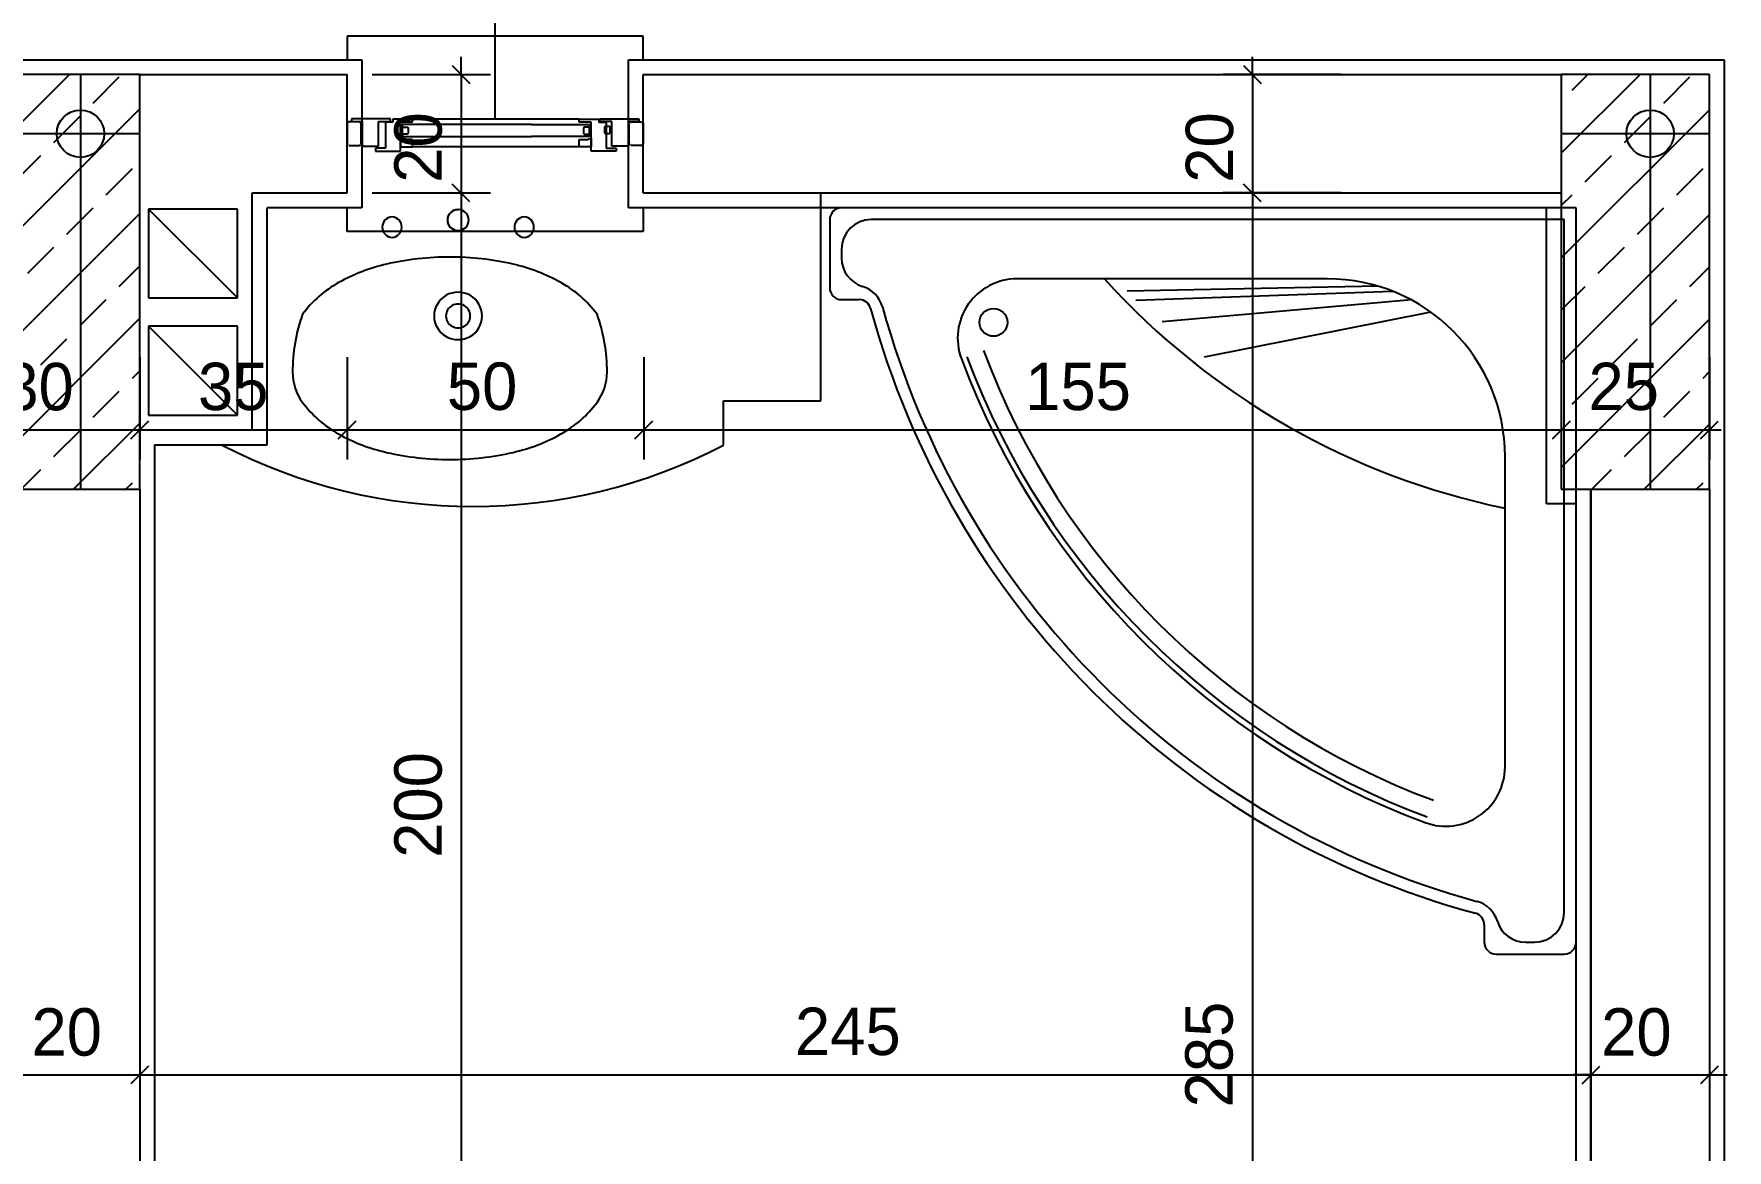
# Model space of a CAD drawing. Extents: x 182769.15 to 182771.38, y 101811.72 to 101812.21.
# Drawn here: x 182769.7428 to 182769.8, y 101812.1035 to 101812.1412 of the extents above; entities that cross this region are included whole.
import ezdxf

# ---------------------------------------------------------------- set-up
doc = ezdxf.new("R2010")
doc.units = 0
doc.header["$MEASUREMENT"] = 0
doc.linetypes.add('DUZ', pattern=[500, 500])
doc.layers.get('0').update_dxf_attribs({"color": 1, "linetype": 'DUZ'})
for name, color, linetype in [('aks merkezleri', 1, 'Continuous'), ('DENIZLIK', 25, 'Continuous'), ('DUVAR', 7, 'Continuous'), ('iç yatay', 3, 'Continuous'), ('KAPI', 3, 'Continuous'), ('KOLON', 3, 'Continuous'), ('PENCERE', 3, 'Continuous'), ('POZ', 3, 'Continuous'), ('SIVA', 1, 'Continuous'), ('TARAMA', 15, 'Continuous'), ('tefriş', 21, 'Continuous')]:
    doc.layers.add(name, color=color, linetype=linetype)
doc.styles.add('İÇ ÖLÇÜ', font='stylu.ttf', dxfattribs={"height": 8})

msp = doc.modelspace()

# ---------------------------------------------------------------- linework, layer by layer
at = {"color": 0, "linetype": 'ByBlock'}
for p, q in [((182769.7569437163, 101812.1401237126), (182769.7575437163, 101812.1395237126)), ((182769.783666382, 101812.1401237126), (182769.784266382, 101812.1395237126)), ((182769.7575437163, 101812.1355237126), (182769.7569437163, 101812.1361237126)), ((182769.7575437163, 101812.1355237126), (182769.7569437163, 101812.1361237126)), ((182769.784266382, 101812.1355237126), (182769.783666382, 101812.1361237126)), ((182769.784266382, 101812.1355237126), (182769.783666382, 101812.1361237126)), ((182769.7466945448, 101812.1281237126), (182769.7460945448, 101812.1275237126)), ((182769.7460945448, 101812.1275237126), (182769.7466945448, 101812.1281237126)), ((182769.7536945448, 101812.1281237126), (182769.7530945448, 101812.1275237126)), ((182769.7530945448, 101812.1275237126), (182769.7536945448, 101812.1281237126)), ((182769.7637119767, 101812.1281237126), (182769.7631119767, 101812.1275237126)), ((182769.7631119767, 101812.1275237126), (182769.7637119767, 101812.1281237126)), ((182769.7946945448, 101812.1281237126), (182769.7940945448, 101812.1275237126)), ((182769.7940945448, 101812.1275237126), (182769.7946945448, 101812.1281237126)), ((182769.7990945448, 101812.1275237126), (182769.7996945448, 101812.1281237126)), ((182769.7466945448, 101812.1063444443), (182769.7460945448, 101812.1057444443)), ((182769.7466945448, 101812.1063444443), (182769.7460945448, 101812.1057444443)), ((182769.7950945448, 101812.1057444443), (182769.7956945448, 101812.1063444443)), ((182769.7950945448, 101812.1057444443), (182769.7956945448, 101812.1063444443)), ((182769.7996945448, 101812.1063444443), (182769.7990945448, 101812.1057444443))]:
    msp.add_line(p, q, dxfattribs=at)
at = {"layer": 'aks merkezleri'}
for p, q in [((182769.744394546, 101812.1398237126), (182769.744394546, 101812.1258237126)), ((182769.797394546, 101812.1398237126), (182769.797394546, 101812.1258237126)), ((182769.746394546, 101812.1378237126), (182769.740394546, 101812.1378237126)), ((182769.799394546, 101812.1378237126), (182769.794394546, 101812.1378237126))]:
    msp.add_line(p, q, dxfattribs=at)
for centre in [(182769.744394546, 101812.1378237126), (182769.797394546, 101812.1378237126)]:
    msp.add_circle(centre, 0.0008, dxfattribs=at)
at = {"layer": 'DENIZLIK'}
for p, q in [((182769.763394546, 101812.1411237126), (182769.7533945448, 101812.1411237126)), ((182769.7533945448, 101812.1411237126), (182769.7533945448, 101812.1403237126)), ((182769.7633945448, 101812.1403237126), (182769.763394546, 101812.1411237126)), ((182769.7533945448, 101812.1345237126), (182769.7533945448, 101812.1353237126)), ((182769.7633945448, 101812.1353237126), (182769.763394546, 101812.1345237126)), ((182769.763394546, 101812.1345237126), (182769.7533945448, 101812.1345237126))]:
    msp.add_line(p, q, dxfattribs=at)
at = {"layer": 'DUVAR', "ltscale": 50}
for p, q in [((182769.7463945448, 101812.1398237126), (182769.7533945448, 101812.1398237126)), ((182769.7633945448, 101812.1398237126), (182769.7943945448, 101812.1398237126)), ((182769.7501945448, 101812.1358237126), (182769.7533945448, 101812.1358237126)), ((182769.7633945448, 101812.1358237126), (182769.7943945448, 101812.1358237126)), ((182769.7463945448, 101812.1258237126), (182769.7463945448, 101812.0958237126)), ((182769.7953945448, 101812.1258237126), (182769.7953945448, 101812.0788237126)), ((182769.7953945448, 101812.0788237126), (182769.7953945448, 101812.1258237126)), ((182769.7993945448, 101812.1258237126), (182769.7993945448, 101812.0788237126))]:
    msp.add_line(p, q, dxfattribs=at)
at = {"layer": 'DUVAR'}
for p, q in [((182769.7533945448, 101812.1358237126), (182769.7533945448, 101812.1398237126)), ((182769.7633945448, 101812.1358237126), (182769.7633945448, 101812.1398237126)), ((182769.7633945448, 101812.1358237126), (182769.7633945448, 101812.1398237126)), ((182769.7501945448, 101812.1278237126), (182769.7501945448, 101812.1358237126)), ((182769.7466945448, 101812.1352778441), (182769.7496945448, 101812.1322778441)), ((182769.7496945448, 101812.1352778441), (182769.7466945448, 101812.1352778441)), ((182769.7466945448, 101812.1352778441), (182769.7466945448, 101812.1322778441)), ((182769.7496945448, 101812.1322778441), (182769.7496945448, 101812.1352778441)), ((182769.7466945448, 101812.1322778441), (182769.7496945448, 101812.1322778441)), ((182769.7466945448, 101812.1313237126), (182769.7496945448, 101812.1283237126)), ((182769.7496945448, 101812.1313237126), (182769.7466945448, 101812.1313237126)), ((182769.7466945448, 101812.1313237126), (182769.7466945448, 101812.1283237126)), ((182769.7496945448, 101812.1283237126), (182769.7496945448, 101812.1313237126)), ((182769.7466945448, 101812.1283237126), (182769.7496945448, 101812.1283237126)), ((182769.7463945448, 101812.1278237126), (182769.7501945448, 101812.1278237126))]:
    msp.add_line(p, q, dxfattribs=at)
at = {"layer": 'iç yatay'}
for p, q in [((182769.7572437163, 101812.1398237126), (182769.7572437163, 101812.1404237126)), ((182769.783966382, 101812.1398237126), (182769.783966382, 101812.1404237126)), ((182769.7542437163, 101812.1398237126), (182769.7582437163, 101812.1398237126)), ((182769.7572437163, 101812.1398237126), (182769.7572437163, 101812.1358237126)), ((182769.786966382, 101812.1398237126), (182769.782966382, 101812.1398237126)), ((182769.783966382, 101812.1398237126), (182769.783966382, 101812.1358237126)), ((182769.7572437163, 101812.1362237126), (182769.7572437163, 101812.0954237126)), ((182769.783966382, 101812.1362237126), (182769.783966382, 101812.0784237126)), ((182769.7542437163, 101812.1358237126), (182769.7582437163, 101812.1358237126)), ((182769.7542437163, 101812.1358237126), (182769.7582437163, 101812.1358237126)), ((182769.7572437163, 101812.1358237126), (182769.7572437163, 101812.1352237126)), ((182769.786966382, 101812.1358237126), (182769.782966382, 101812.1358237126)), ((182769.786966382, 101812.1358237126), (182769.782966382, 101812.1358237126)), ((182769.783966382, 101812.1358237126), (182769.783966382, 101812.1352237126)), ((182769.7463945448, 101812.1302816225), (182769.7463945448, 101812.1268237126)), ((182769.7463945448, 101812.1302816225), (182769.7463945448, 101812.1268237126)), ((182769.7533945448, 101812.1302816225), (182769.7533945448, 101812.1268237126)), ((182769.7533945448, 101812.1302816225), (182769.7533945448, 101812.1268237126)), ((182769.7634119767, 101812.1302816225), (182769.7634119767, 101812.1268237126)), ((182769.7634119767, 101812.1302816225), (182769.7634119767, 101812.1268237126)), ((182769.7943945448, 101812.1302816225), (182769.7943945448, 101812.1268237126)), ((182769.7943945448, 101812.1302816225), (182769.7943945448, 101812.1268237126)), ((182769.7993945448, 101812.1302816225), (182769.7993945448, 101812.1268237126)), ((182769.7399945448, 101812.1278237126), (182769.7467945448, 101812.1278237126)), ((182769.7459945448, 101812.1278237126), (182769.7537945448, 101812.1278237126)), ((182769.7529945448, 101812.1278237126), (182769.7638119767, 101812.1278237126)), ((182769.7630119767, 101812.1278237126), (182769.7947945448, 101812.1278237126)), ((182769.7939945448, 101812.1278237126), (182769.7997945448, 101812.1278237126)), ((182769.7463945448, 101812.1090444443), (182769.7463945448, 101812.1050444443)), ((182769.7463945448, 101812.1090444443), (182769.7463945448, 101812.1050444443)), ((182769.7953945448, 101812.1090444443), (182769.7953945448, 101812.1050444443)), ((182769.7953945448, 101812.1090444443), (182769.7953945448, 101812.1050444443)), ((182769.7993945448, 101812.1090444443), (182769.7993945448, 101812.1050444443)), ((182769.7423945448, 101812.1060444443), (182769.7463945448, 101812.1060444443)), ((182769.7459945448, 101812.1060444443), (182769.7957945448, 101812.1060444443)), ((182769.7463945448, 101812.1060444443), (182769.7469945448, 101812.1060444443)), ((182769.7953945448, 101812.1060444443), (182769.7947945448, 101812.1060444443)), ((182769.7953945448, 101812.1060444443), (182769.7993945448, 101812.1060444443)), ((182769.7993945448, 101812.1060444443), (182769.7999945448, 101812.1060444443))]:
    msp.add_line(p, q, dxfattribs=at)
at = {"layer": 'KAPI'}
for p, q in [((182769.7548595564, 101812.1383295109), (182769.7535451524, 101812.1383296489)), ((182769.7535451524, 101812.1383296489), (182769.7535451524, 101812.1382376489)), ((182769.7535451524, 101812.1382376489), (182769.7539008181, 101812.1382376489)), ((182769.7539008181, 101812.1382376489), (182769.7539008181, 101812.1373998379)), ((182769.7544535439, 101812.1373998379), (182769.7544535439, 101812.1382376489)), ((182769.7544535439, 101812.1382376489), (182769.7548595564, 101812.1382375109)), ((182769.7548595564, 101812.1382375109), (182769.7548595564, 101812.1383295109)), ((182769.7619295333, 101812.1383295109), (182769.7632439373, 101812.1383296489)), ((182769.7619295333, 101812.1382375109), (182769.7619295333, 101812.1383295109)), ((182769.7623355458, 101812.1382376489), (182769.7619295333, 101812.1382375109)), ((182769.7623355458, 101812.1373998379), (182769.7623355458, 101812.1382376489)), ((182769.7632439373, 101812.1382376489), (182769.7628882715, 101812.1382376489)), ((182769.7628882715, 101812.1382376489), (182769.7628882715, 101812.1373998379)), ((182769.7632439373, 101812.1383296489), (182769.7632439373, 101812.1382376489)), ((182769.7539008181, 101812.1373998379), (182769.7544535439, 101812.1373998379)), ((182769.7628882715, 101812.1373998379), (182769.7623355458, 101812.1373998379))]:
    msp.add_line(p, q, dxfattribs=at)
at = {"layer": 'KOLON'}
for p, q in [((182769.7463945448, 101812.1398237126), (182769.7403945448, 101812.1398237126)), ((182769.7463945448, 101812.1258237126), (182769.7463945448, 101812.1398237126)), ((182769.7993945448, 101812.1398237126), (182769.7943945448, 101812.1398237126)), ((182769.7943945448, 101812.1398237126), (182769.7943945448, 101812.1258237126)), ((182769.7993945448, 101812.1258237126), (182769.7993945448, 101812.1398237126)), ((182769.7403945448, 101812.1258237126), (182769.7463945448, 101812.1258237126)), ((182769.7943945448, 101812.1258237126), (182769.7993945448, 101812.1258237126))]:
    msp.add_line(p, q, dxfattribs=at)
at = {"layer": 'PENCERE'}
for p, q in [((182769.7533945448, 101812.1381637126), (182769.7533945448, 101812.1374837126)), ((182769.7538095309, 101812.1382237126), (182769.7534545448, 101812.1382237126)), ((182769.7538695309, 101812.1374837126), (182769.7538695309, 101812.1381637126)), ((182769.7549451782, 101812.1382133138), (182769.7546894119, 101812.1382133138)), ((182769.7546894119, 101812.1382133138), (182769.7546894119, 101812.1373372608)), ((182769.7556084002, 101812.1383120918), (182769.7549451782, 101812.1383120918)), ((182769.7549451782, 101812.1383120918), (182769.7549451782, 101812.1382133138)), ((182769.7552044679, 101812.1372384828), (182769.7552044679, 101812.1382203698)), ((182769.7552044679, 101812.1382203698), (182769.7556084002, 101812.1382203698)), ((182769.7596195309, 101812.1381334538), (182769.7552576877, 101812.1381334538)), ((182769.7552576877, 101812.1381334538), (182769.7552576877, 101812.1377314538)), ((182769.7552576917, 101812.1378514538), (182769.7552576877, 101812.1380114538)), ((182769.7552576877, 101812.1380114538), (182769.7552576917, 101812.1380114538)), ((182769.7552576917, 101812.1380114538), (182769.7552581957, 101812.1380184018)), ((182769.7552581957, 101812.1380184018), (182769.7552596997, 101812.1380251338)), ((182769.7552596997, 101812.1380251338), (182769.7552621557, 101812.1380314538)), ((182769.7552621557, 101812.1380314538), (182769.7552654877, 101812.1380371658)), ((182769.7552654877, 101812.1380371658), (182769.7552695957, 101812.1380420978)), ((182769.7552695957, 101812.1380420978), (182769.7552743557, 101812.1380460938)), ((182769.7552743557, 101812.1380460938), (182769.7552796197, 101812.1380490418)), ((182769.7552796197, 101812.1380490418), (182769.7552852357, 101812.1380508458)), ((182769.7552852357, 101812.1380508458), (182769.7552910197, 101812.1380514538)), ((182769.7552910197, 101812.1380514538), (182769.7554243557, 101812.1380514538)), ((182769.7554243557, 101812.1380514538), (182769.7554301437, 101812.1380508458)), ((182769.7554301437, 101812.1380508458), (182769.7554357557, 101812.1380490418)), ((182769.7554357557, 101812.1380490418), (182769.7554410197, 101812.1380460978)), ((182769.7554410197, 101812.1380460978), (182769.7554457797, 101812.1380420978)), ((182769.7554457797, 101812.1380420978), (182769.7554498917, 101812.1380371658)), ((182769.7554498917, 101812.1380371658), (182769.7554532197, 101812.1380314538)), ((182769.7554532197, 101812.1380314538), (182769.7554556757, 101812.1380251378)), ((182769.7554556757, 101812.1380251378), (182769.7554571797, 101812.1380184018)), ((182769.7554571797, 101812.1380184018), (182769.7554576877, 101812.1380114538)), ((182769.7554576877, 101812.1380114538), (182769.7554576877, 101812.1378514538)), ((182769.7556084002, 101812.1382203698), (182769.7556084002, 101812.1383120918)), ((182769.7596195309, 101812.1381334538), (182769.7615799824, 101812.1381324002)), ((182769.7612292699, 101812.1383110383), (182769.7618924919, 101812.1383110383)), ((182769.7612292699, 101812.1382193163), (182769.7612292699, 101812.1383110383)), ((182769.7616332022, 101812.1382193163), (182769.7612292699, 101812.1382193163)), ((182769.7613804904, 101812.1380173482), (182769.7613799824, 101812.1380104002)), ((182769.7613799824, 101812.1380104002), (182769.7613799824, 101812.1378504002)), ((182769.7613819944, 101812.1380240842), (182769.7613804904, 101812.1380173482)), ((182769.7613844504, 101812.1380304002), (182769.7613819944, 101812.1380240842)), ((182769.7613877784, 101812.1380361122), (182769.7613844504, 101812.1380304002)), ((182769.7613918904, 101812.1380410443), (182769.7613877784, 101812.1380361122)), ((182769.7613966504, 101812.1380450443), (182769.7613918904, 101812.1380410443)), ((182769.7614019144, 101812.1380479883), (182769.7613966504, 101812.1380450443)), ((182769.7614075264, 101812.1380497923), (182769.7614019144, 101812.1380479883)), ((182769.7614133144, 101812.1380504002), (182769.7614075264, 101812.1380497923)), ((182769.7615466504, 101812.1380504002), (182769.7614133144, 101812.1380504002)), ((182769.7615524344, 101812.1380497923), (182769.7615466504, 101812.1380504002)), ((182769.7615580504, 101812.1380479883), (182769.7615524344, 101812.1380497923)), ((182769.7615633144, 101812.1380450403), (182769.7615580504, 101812.1380479883)), ((182769.7615680744, 101812.1380410443), (182769.7615633144, 101812.1380450403)), ((182769.7615721824, 101812.1380361122), (182769.7615680744, 101812.1380410443)), ((182769.7615755144, 101812.1380304002), (182769.7615721824, 101812.1380361122)), ((182769.7615779704, 101812.1380240802), (182769.7615755144, 101812.1380304002)), ((182769.7615794744, 101812.1380173482), (182769.7615779704, 101812.1380240802)), ((182769.7615799784, 101812.1380104002), (182769.7615794744, 101812.1380173482)), ((182769.7615799784, 101812.1378504002), (182769.7615799824, 101812.1380104002)), ((182769.7615799824, 101812.1380104002), (182769.7615799784, 101812.1380104002)), ((182769.7615799824, 101812.1381324002), (182769.7615799824, 101812.1377304002)), ((182769.7616332022, 101812.1372374293), (182769.7616332022, 101812.1382193163)), ((182769.7618924919, 101812.1383110383), (182769.7618924919, 101812.1382122603)), ((182769.7618924919, 101812.1382122603), (182769.7621482582, 101812.1382122603)), ((182769.7620845098, 101812.1380400679), (182769.7620840018, 101812.1380331199)), ((182769.7620840018, 101812.1380331199), (182769.7620840018, 101812.1378731199)), ((182769.7620860138, 101812.1380468039), (182769.7620845098, 101812.1380400679)), ((182769.7620884698, 101812.1380531199), (182769.7620860138, 101812.1380468039)), ((182769.7620917978, 101812.1380588319), (182769.7620884698, 101812.1380531199)), ((182769.7620959098, 101812.1380637639), (182769.7620917978, 101812.1380588319)), ((182769.7621006698, 101812.1380677639), (182769.7620959098, 101812.1380637639)), ((182769.7621059338, 101812.1380707079), (182769.7621006698, 101812.1380677639)), ((182769.7621115458, 101812.1380725119), (182769.7621059338, 101812.1380707079)), ((182769.7621173338, 101812.1380731199), (182769.7621115458, 101812.1380725119)), ((182769.7622506698, 101812.1380731199), (182769.7621173338, 101812.1380731199)), ((182769.7621482582, 101812.1382122603), (182769.7621482582, 101812.1373362073)), ((182769.7622564538, 101812.1380725119), (182769.7622506698, 101812.1380731199)), ((182769.7622620698, 101812.1380707079), (182769.7622564538, 101812.1380725119)), ((182769.7622673338, 101812.1380677599), (182769.7622620698, 101812.1380707079)), ((182769.7622720938, 101812.1380637639), (182769.7622673338, 101812.1380677599)), ((182769.7622762018, 101812.1380588319), (182769.7622720938, 101812.1380637639)), ((182769.7622795338, 101812.1380531199), (182769.7622762018, 101812.1380588319)), ((182769.7622819898, 101812.1380467999), (182769.7622795338, 101812.1380531199)), ((182769.7622834938, 101812.1380400679), (182769.7622819898, 101812.1380467999)), ((182769.7622839978, 101812.1380331199), (182769.7622834938, 101812.1380400679)), ((182769.7622839978, 101812.1378731199), (182769.7622840018, 101812.1380331199)), ((182769.7622840018, 101812.1380331199), (182769.7622839978, 101812.1380331199)), ((182769.7629195588, 101812.1374837126), (182769.7629195588, 101812.1381637126)), ((182769.7629795588, 101812.1382237126), (182769.7633345448, 101812.1382237126)), ((182769.7633945448, 101812.1381637126), (182769.7633945448, 101812.1374837126)), ((182769.7534545448, 101812.1374237126), (182769.7538095309, 101812.1374237126)), ((182769.7546894119, 101812.1373372608), (182769.7543533559, 101812.1373372608)), ((182769.7543533559, 101812.1373372608), (182769.7543533559, 101812.1372384828)), ((182769.7552201757, 101812.1376691058), (182769.7552044679, 101812.1376801909)), ((182769.7552044679, 101812.1376801909), (182769.7552044679, 101812.1373780338)), ((182769.7552044679, 101812.1373780338), (182769.7556060237, 101812.1373780338)), ((182769.7552622677, 101812.1376483138), (182769.7552201757, 101812.1376691058)), ((182769.7552576877, 101812.1377314538), (182769.7596195309, 101812.1377314538)), ((182769.7552581957, 101812.1378445058), (182769.7552576917, 101812.1378514538)), ((182769.7552596997, 101812.1378377698), (182769.7552581957, 101812.1378445058)), ((182769.7552621557, 101812.1378314538), (182769.7552596997, 101812.1378377698)), ((182769.7552654877, 101812.1378257418), (182769.7552621557, 101812.1378314538)), ((182769.7553043597, 101812.1376344538), (182769.7552622677, 101812.1376483138)), ((182769.7552695957, 101812.1378208098), (182769.7552654877, 101812.1378257418)), ((182769.7552743557, 101812.1378168138), (182769.7552695957, 101812.1378208098)), ((182769.7552796197, 101812.1378138658), (182769.7552743557, 101812.1378168138)), ((182769.7552852357, 101812.1378120618), (182769.7552796197, 101812.1378138658)), ((182769.7552910197, 101812.1378114538), (182769.7552852357, 101812.1378120618)), ((182769.7554243557, 101812.1378114538), (182769.7552910197, 101812.1378114538)), ((182769.7552910197, 101812.1378114538), (182769.7552910197, 101812.1378114538)), ((182769.7553324197, 101812.1376344538), (182769.7553043597, 101812.1376344538)), ((182769.7555428837, 101812.1376344538), (182769.7553043597, 101812.1376344538)), ((182769.7554301437, 101812.1378120618), (182769.7554243557, 101812.1378114538)), ((182769.7554357557, 101812.1378138658), (182769.7554301437, 101812.1378120618)), ((182769.7554410197, 101812.1378168138), (182769.7554357557, 101812.1378138658)), ((182769.7554457797, 101812.1378208138), (182769.7554410197, 101812.1378168138)), ((182769.7554498917, 101812.1378257458), (182769.7554457797, 101812.1378208138)), ((182769.7554532197, 101812.1378314538), (182769.7554498917, 101812.1378257458)), ((182769.7554556757, 101812.1378377738), (182769.7554532197, 101812.1378314538)), ((182769.7554571797, 101812.1378445058), (182769.7554556757, 101812.1378377738)), ((182769.7554576877, 101812.1378514538), (182769.7554571797, 101812.1378445058)), ((182769.7556060237, 101812.1376344538), (182769.7555428837, 101812.1376344538)), ((182769.7556060237, 101812.1373780338), (182769.7556060237, 101812.1376344538)), ((182769.7615799824, 101812.1377304002), (182769.7596195309, 101812.1377314538)), ((182769.7612316464, 101812.1373769802), (182769.7612316464, 101812.1376334002)), ((182769.7612316464, 101812.1376334002), (182769.7612947864, 101812.1376334002)), ((182769.7616332022, 101812.1373769802), (182769.7612316464, 101812.1373769802)), ((182769.7612947864, 101812.1376334002), (182769.7615333104, 101812.1376334002)), ((182769.7613799824, 101812.1378504002), (182769.7613804904, 101812.1378434522)), ((182769.7613804904, 101812.1378434522), (182769.7613819944, 101812.1378367202)), ((182769.7613819944, 101812.1378367202), (182769.7613844504, 101812.1378304002)), ((182769.7613844504, 101812.1378304002), (182769.7613877784, 101812.1378246922)), ((182769.7613877784, 101812.1378246922), (182769.7613918904, 101812.1378197602)), ((182769.7613918904, 101812.1378197602), (182769.7613966504, 101812.1378157602)), ((182769.7613966504, 101812.1378157602), (182769.7614019144, 101812.1378128122)), ((182769.7614019144, 101812.1378128122), (182769.7614075264, 101812.1378110082)), ((182769.7614075264, 101812.1378110082), (182769.7614133144, 101812.1378104003)), ((182769.7614133144, 101812.1378104003), (182769.7615466504, 101812.1378104003)), ((182769.7615052504, 101812.1376334002), (182769.7615333104, 101812.1376334002)), ((182769.7615333104, 101812.1376334002), (182769.7615754024, 101812.1376472602)), ((182769.7615466504, 101812.1378104003), (182769.7615524344, 101812.1378110082)), ((182769.7615466504, 101812.1378104003), (182769.7615466504, 101812.1378104003)), ((182769.7615524344, 101812.1378110082), (182769.7615580504, 101812.1378128122)), ((182769.7615580504, 101812.1378128122), (182769.7615633144, 101812.1378157602)), ((182769.7615633144, 101812.1378157602), (182769.7615680744, 101812.1378197562)), ((182769.7615680744, 101812.1378197562), (182769.7615721824, 101812.1378246882)), ((182769.7615721824, 101812.1378246882), (182769.7615755144, 101812.1378304002)), ((182769.7615754024, 101812.1376472602), (182769.7616174944, 101812.1376680523)), ((182769.7615755144, 101812.1378304002), (182769.7615779704, 101812.1378367162)), ((182769.7615779704, 101812.1378367162), (182769.7615794744, 101812.1378434522)), ((182769.7615794744, 101812.1378434522), (182769.7615799784, 101812.1378504002)), ((182769.7616174944, 101812.1376680523), (182769.7616332022, 101812.1376791374)), ((182769.7616332022, 101812.1376791374), (182769.7616332022, 101812.1373769802)), ((182769.7620840018, 101812.1378731199), (182769.7620845098, 101812.1378661719)), ((182769.7620845098, 101812.1378661719), (182769.7620860138, 101812.1378594399)), ((182769.7620860138, 101812.1378594399), (182769.7620884698, 101812.1378531199)), ((182769.7620884698, 101812.1378531199), (182769.7620917978, 101812.1378474119)), ((182769.7620917978, 101812.1378474119), (182769.7620959098, 101812.1378424799)), ((182769.7620959098, 101812.1378424799), (182769.7621006698, 101812.1378384799)), ((182769.7621006698, 101812.1378384799), (182769.7621059338, 101812.1378355319)), ((182769.7621059338, 101812.1378355319), (182769.7621115458, 101812.1378337279)), ((182769.7621115458, 101812.1378337279), (182769.7621173338, 101812.1378331199)), ((182769.7621173338, 101812.1378331199), (182769.7622506698, 101812.1378331199)), ((182769.7621482582, 101812.1373362073), (182769.7624843142, 101812.1373352633)), ((182769.7622506698, 101812.1378331199), (182769.7622564538, 101812.1378337279)), ((182769.7622506698, 101812.1378331199), (182769.7622506698, 101812.1378331199)), ((182769.7622564538, 101812.1378337279), (182769.7622620698, 101812.1378355319)), ((182769.7622620698, 101812.1378355319), (182769.7622673338, 101812.1378384799)), ((182769.7622673338, 101812.1378384799), (182769.7622720938, 101812.1378424759)), ((182769.7622720938, 101812.1378424759), (182769.7622762018, 101812.1378474079)), ((182769.7622762018, 101812.1378474079), (182769.7622795338, 101812.1378531199)), ((182769.7622795338, 101812.1378531199), (182769.7622819898, 101812.1378594359)), ((182769.7622819898, 101812.1378594359), (182769.7622834938, 101812.1378661719)), ((182769.7622834938, 101812.1378661719), (182769.7622839978, 101812.1378731199)), ((182769.7624843142, 101812.1373352633), (182769.7624843142, 101812.1372374293)), ((182769.7633345448, 101812.1374237126), (182769.7629795588, 101812.1374237126)), ((182769.7543533559, 101812.1372384828), (182769.7552044679, 101812.1372384828)), ((182769.7624843142, 101812.1372374293), (182769.7616332022, 101812.1372374293))]:
    msp.add_line(p, q, dxfattribs=at)
at = {"layer": 'PENCERE', "color": 1}
for p, q in [((182769.7612292699, 101812.1383110383), (182769.7556084002, 101812.1383120918)), ((182769.7612316464, 101812.1373769802), (182769.7556060237, 101812.1373780338))]:
    msp.add_line(p, q, dxfattribs=at)
at = {"layer": 'PENCERE'}
for centre, radius, start, end in [((182769.7534545448, 101812.1381637126), 6.000000000058208e-05, 90, 180), ((182769.7538095309, 101812.1381637126), 6.000000000349246e-05, 0, 90), ((182769.7629795588, 101812.1381637126), 6.000000000349246e-05, 90, 180), ((182769.7633345448, 101812.1381637126), 6.000000000058208e-05, 0, 90), ((182769.7534545448, 101812.1374837126), 5.99999999976717e-05, 180, 270), ((182769.7538095309, 101812.1374837126), 6.000000000058208e-05, 270, 0), ((182769.7629795588, 101812.1374837126), 6.000000000058208e-05, 180, 270), ((182769.7633345448, 101812.1374837126), 6.000000000349246e-05, 270, 0)]:
    msp.add_arc(centre, radius, start, end, dxfattribs=at)
at = {"layer": 'POZ'}
msp.add_line((182769.7583945445, 101812.138311565), (182769.7583945479, 101812.1492054508), dxfattribs=at)
at = {"layer": 'SIVA'}
for p, q in [((182769.7268945441, 101812.1403237126), (182769.7538945448, 101812.1403237126)), ((182769.7538945448, 101812.1403237126), (182769.7538945448, 101812.1353237126)), ((182769.7628945448, 101812.1403237126), (182769.7998945448, 101812.1403237126)), ((182769.7628945448, 101812.1353237126), (182769.7628945448, 101812.1403237126)), ((182769.7998945448, 101812.1403237126), (182769.7998945448, 101812.0493237126)), ((182769.7506945448, 101812.1273237126), (182769.7506945448, 101812.1353237126)), ((182769.7538945448, 101812.1353237126), (182769.7506945448, 101812.1353237126)), ((182769.7938945448, 101812.1353237126), (182769.7628945448, 101812.1353237126)), ((182769.7938945448, 101812.1253237126), (182769.7938945448, 101812.1353237126)), ((182769.7468945448, 101812.1273237126), (182769.7506945448, 101812.1273237126)), ((182769.7468945448, 101812.1273237126), (182769.7468945448, 101812.0953237126)), ((182769.7948945448, 101812.1253237126), (182769.7938945448, 101812.1253237126)), ((182769.7948945448, 101812.0793237126), (182769.7948945448, 101812.1253237126))]:
    msp.add_line(p, q, dxfattribs=at)
at = {"layer": 'TARAMA'}
for p, q in [((182769.7403945448, 101812.136197759), (182769.7440204984, 101812.1398237126)), ((182769.7448215509, 101812.1388569981), (182769.7457054344, 101812.1397408816)), ((182769.7943945448, 101812.1371647504), (182769.797053507, 101812.1398237126)), ((182769.7947609673, 101812.1392989398), (182769.7952857401, 101812.1398237126)), ((182769.7978545595, 101812.1388569981), (182769.7987384429, 101812.1397408816)), ((182769.7403945448, 101812.1326622251), (182769.7463945448, 101812.1386622251)), ((182769.7943945448, 101812.1336292165), (182769.7993945448, 101812.1386292165)), ((182769.7434957257, 101812.1375311729), (182769.7443796092, 101812.1384150564)), ((182769.7965287343, 101812.1375311729), (182769.7974126177, 101812.1384150564)), ((182769.7421699004, 101812.1362053477), (182769.7430537839, 101812.1370892312)), ((182769.795202909, 101812.1362053477), (182769.7960867925, 101812.1370892312)), ((182769.7452634926, 101812.1357634059), (182769.7461473761, 101812.1366472894)), ((182769.7982965012, 101812.1357634059), (182769.7991803847, 101812.1366472894)), ((182769.7943945448, 101812.1353969835), (182769.7947609673, 101812.1357634059)), ((182769.7403945448, 101812.1291266912), (182769.7463945448, 101812.1351266912)), ((182769.7439376674, 101812.1344375807), (182769.7448215509, 101812.1353214642)), ((182769.7943945448, 101812.1300936826), (182769.7993945448, 101812.1350936826)), ((182769.796970676, 101812.1344375807), (182769.7978545595, 101812.1353214642)), ((182769.7426118422, 101812.1331117555), (182769.7434957257, 101812.133995639)), ((182769.7956448508, 101812.1331117555), (182769.7965287343, 101812.133995639)), ((182769.7457054344, 101812.1326698138), (182769.7463945448, 101812.1333589242)), ((182769.7987384429, 101812.1326698138), (182769.7993945448, 101812.1333259157)), ((182769.7443796092, 101812.1313439886), (182769.7452634926, 101812.132227872)), ((182769.7943945448, 101812.1318614496), (182769.795202909, 101812.1326698138)), ((182769.7974126177, 101812.1313439886), (182769.7982965012, 101812.132227872)), ((182769.7406271002, 101812.1258237126), (182769.7463945448, 101812.1315911573)), ((182769.7943945448, 101812.1265581487), (182769.7993945448, 101812.1315581487)), ((182769.7430537839, 101812.1300181633), (182769.7439376674, 101812.1309020468)), ((182769.7960867925, 101812.1300181633), (182769.796970676, 101812.1309020468)), ((182769.7461473761, 101812.1295762216), (182769.7463945448, 101812.1298233903)), ((182769.7947609673, 101812.1286923381), (182769.7956448508, 101812.1295762216)), ((182769.7991803847, 101812.1295762216), (182769.7993945448, 101812.1297903817)), ((182769.7448215509, 101812.1282503964), (182769.7457054344, 101812.1291342799)), ((182769.7978545595, 101812.1282503964), (182769.7987384429, 101812.1291342799)), ((182769.7434957257, 101812.1269245712), (182769.7443796092, 101812.1278084547)), ((182769.7441626341, 101812.1258237126), (182769.7463945448, 101812.1280556234)), ((182769.7965287343, 101812.1269245712), (182769.7974126177, 101812.1278084547)), ((182769.7971956427, 101812.1258237126), (182769.7993945448, 101812.1280226148)), ((182769.7423948671, 101812.1258237126), (182769.7430537839, 101812.1264826294)), ((182769.7954278757, 101812.1258237126), (182769.7960867925, 101812.1264826294)), ((182769.745930401, 101812.1258237126), (182769.7461473761, 101812.1260406877)), ((182769.7989634096, 101812.1258237126), (182769.7991803847, 101812.1260406877))]:
    msp.add_line(p, q, dxfattribs=at)
at = {"layer": 'tefriş'}
for p, q in [((182769.7693978769, 101812.128808875), (182769.7693978769, 101812.1358237126)), ((182769.7948945448, 101812.1353237126), (182769.7700945448, 101812.1353237126)), ((182769.7948945448, 101812.1105237126), (182769.7948945448, 101812.1353237126)), ((182769.7696945448, 101812.1349237126), (182769.7696945448, 101812.1326232076)), ((182769.7700945448, 101812.1322232076), (182769.7706874099, 101812.1322232076)), ((182769.7661121096, 101812.127308875), (182769.7661121096, 101812.128808875)), ((182769.7661121096, 101812.128808875), (182769.7693978769, 101812.128808875)), ((182769.7491803121, 101812.127308875), (182769.7491803121, 101812.1273237126)), ((182769.7917940398, 101812.1111165777), (182769.7917940398, 101812.1105237126)), ((182769.7921940398, 101812.1101237126), (182769.7944945448, 101812.1101237126))]:
    msp.add_line(p, q, dxfattribs=at)
at = {"layer": 'tefriş', "color": 8}
for p, q in [((182769.7944945448, 101812.1349237126), (182769.7710945448, 101812.1349237126)), ((182769.7944945448, 101812.1115237126), (182769.7944945448, 101812.1349237126)), ((182769.7700945448, 101812.1339237126), (182769.7700945448, 101812.1336232076)), ((182769.7864945448, 101812.1329237126), (182769.776012505, 101812.1329237126)), ((182769.7882094454, 101812.1326734184), (182769.7797332621, 101812.1325115006)), ((182769.7887057411, 101812.1325014013), (182769.7800248583, 101812.132195907)), ((182769.789332022, 101812.1322103679), (182769.7809239266, 101812.1314676128)), ((182769.7899897164, 101812.1318005739), (182769.7823333001, 101812.130278073)), ((182769.7924945448, 101812.1164416728), (182769.7924945448, 101812.1269237126)), ((182769.7931940398, 101812.1105237126), (182769.7934945448, 101812.1105237126))]:
    msp.add_line(p, q, dxfattribs=at)
msp.add_circle((182769.7752225626, 101812.1314541148), 0.0004695510064174484, dxfattribs=at)
at = {"layer": 'tefriş'}
for centre, radius, start, end in [((182769.7571354248, 101812.1349106844), 0.0003500000000000001, 90, 270), ((182769.7571354248, 101812.1349106844), 0.0003499999999999995, 86.46636401485732, 273.5336359851426), ((182769.7571569969, 101812.1349106844), 0.0003500000000000001, 270, 90), ((182769.7571569969, 101812.1349106844), 0.0003500000000000001, 270, 90), ((182769.7700945448, 101812.1349237126), 0.0004, 90, 180), ((182769.7549354248, 101812.1346713457), 0.0003499999999999966, 93.30862731512464, 266.6913726848753), ((182769.7548950248, 101812.1346713457), 0.0003499999999999966, 273.3086273151246, 86.69137268487535), ((182769.7593973969, 101812.1346713457), 0.0003499999999999966, 93.30862731512464, 266.6913726848753), ((182769.7593569969, 101812.1346713457), 0.0003499999999999966, 273.3086273151246, 86.69137268487535), ((182769.7561173495, 101812.1273875566), 0.006189169367287679, 102.9629093016282, 119.061769813922), ((182769.7568653822, 101812.1241378749), 0.009523833344585462, 90, 102.9629093016282), ((182769.7568653822, 101812.1241378749), 0.009523833344582818, 77.03709069837178, 90), ((182769.7576134149, 101812.1273875566), 0.006189169367306015, 60.93823018607798, 77.03709069837178), ((182769.7549799225, 101812.1294343221), 0.003847591026157684, 119.061769813922, 143.300452115503), ((182769.7587508419, 101812.1294343221), 0.003847591026143624, 36.69954788449701, 60.93823018607798), ((182769.7700945448, 101812.1326232076), 0.0004, 180, 270), ((182769.7706874099, 101812.1318232076), 0.0004, 15.17265388667028, 90), ((182769.7572917926, 101812.1297904001), 0.005736013120405828, 160.1967148824246, 180.1814105336937), ((182769.7564389719, 101812.1297904001), 0.005736013120406469, 359.8185894663063, 19.80328511757536), ((182769.7990986416, 101812.1395278094), 0.02903737373415759, 195.1726538866703, 254.8273461133297), ((182769.7532669979, 101812.1297722385), 0.001711189730494967, 180, 216.699547884497), ((182769.7604637665, 101812.1297722385), 0.001711189730494516, 323.300452115503, 0), ((182769.7549799225, 101812.1310489922), 0.003847591026153516, 216.699547884497, 240.938230186078), ((182769.7587508419, 101812.1310489922), 0.003847591026143132, 299.0617698139221, 323.300452115503), ((182769.7561173495, 101812.1330957577), 0.006189169367286161, 240.938230186078, 257.0370906983718), ((182769.7576134149, 101812.1330957577), 0.006189169367290507, 282.9629093016282, 299.0617698139221), ((182769.7576462108, 101812.1435985074), 0.01835820164879111, 242.5386103847866, 297.4613896152135), ((182769.7568653822, 101812.1363454393), 0.009523833344585729, 257.0370906983718, 270), ((182769.7568653822, 101812.1363454393), 0.009523833344614905, 270, 282.9629093016282), ((182769.7913940398, 101812.1111165777), 0.0004, 0, 74.82734611332972), ((182769.7921940398, 101812.1105237126), 0.0004, 180, 270), ((182769.7944945448, 101812.1105237126), 0.0004, 270, 0)]:
    msp.add_arc(centre, radius, start, end, dxfattribs=at)
at = {"layer": 'tefriş', "color": 8}
for centre, radius, start, end in [((182769.7710945448, 101812.1339237126), 0.001, 90, 180), ((182769.7710945448, 101812.1336232076), 0.001, 180, 253.0323875097965), ((182769.776012505, 101812.1309237126), 0.002, 90, 200.4401917101339), ((182769.797555338, 101812.149685475), 0.02502273345881923, 222.0563658644324, 258.331567123672), ((182769.7864945448, 101812.1269237126), 0.006, 0, 90), ((182769.7571354248, 101812.1316713457), 0.0007999999999999997, 89.22748652799483, 270.7725134720052), ((182769.7571569969, 101812.1316713457), 0.0007999999999999997, 269.2274865279949, 90.77251347200516), ((182769.7705108825, 101812.1317102679), 0.001, 15.29406335633966, 73.03238750979644), ((182769.7571354248, 101812.1316713457), 0.0004000000000000018, 88.45482428202888, 271.5451757179711), ((182769.7571569969, 101812.1316713457), 0.0004000000000000018, 268.4548242820289, 91.54517571797113), ((182769.7990986416, 101812.1395278094), 0.02863737373415316, 195.2940633563396, 254.7059366436604), ((182769.7990986416, 101812.1395278094), 0.02583737373415877, 200.4401917101339, 249.5598043835298), ((182769.7990986416, 101812.1395278094), 0.02663737373415876, 200.4401917101339, 249.5598043835298), ((182769.7990986416, 101812.1395278094), 0.02643737373415877, 200.4401917101339, 249.5598043835298), ((182769.7904945448, 101812.1164416728), 0.002, 249.5598043835298, 0), ((182769.7912811001, 101812.1109400503), 0.001, 16.96761647755093, 74.70593664366035), ((182769.7931940398, 101812.1115237126), 0.001, 196.9676164775509, 270), ((182769.7934945448, 101812.1115237126), 0.001, 270, 0)]:
    msp.add_arc(centre, radius, start, end, dxfattribs=at)

# ---------------------------------------------------------------- texts
at = {"layer": 'iç yatay', "color": 11, "style": 'İÇ ÖLÇÜ'}
for s, p in [('20', (182769.756592179, 101812.136169247)), ('20', (182769.7833148447, 101812.136169247)), ('200', (182769.756592179, 101812.1133751036)), ('285', (182769.7832972751, 101812.10494831))]:
    msp.add_text(s, height=0.0016, rotation=90, dxfattribs=at).set_placement(p)
for s, p in [('30', (182769.741789274, 101812.128486963)), ('35', (182769.7483624804, 101812.1284928195)), ('50', (182769.7567657791, 101812.128498676)), ('155', (182769.7762930119, 101812.1284928195)), ('25', (182769.7953132857, 101812.1284928195)), ('20', (182769.7427400792, 101812.1066959816)), ('245', (182769.7685191422, 101812.1067158938)), ('20', (182769.7957400793, 101812.1066959816))]:
    msp.add_text(s, height=0.0016, dxfattribs=at).set_placement(p)

doc.saveas('drawing.dxf')
